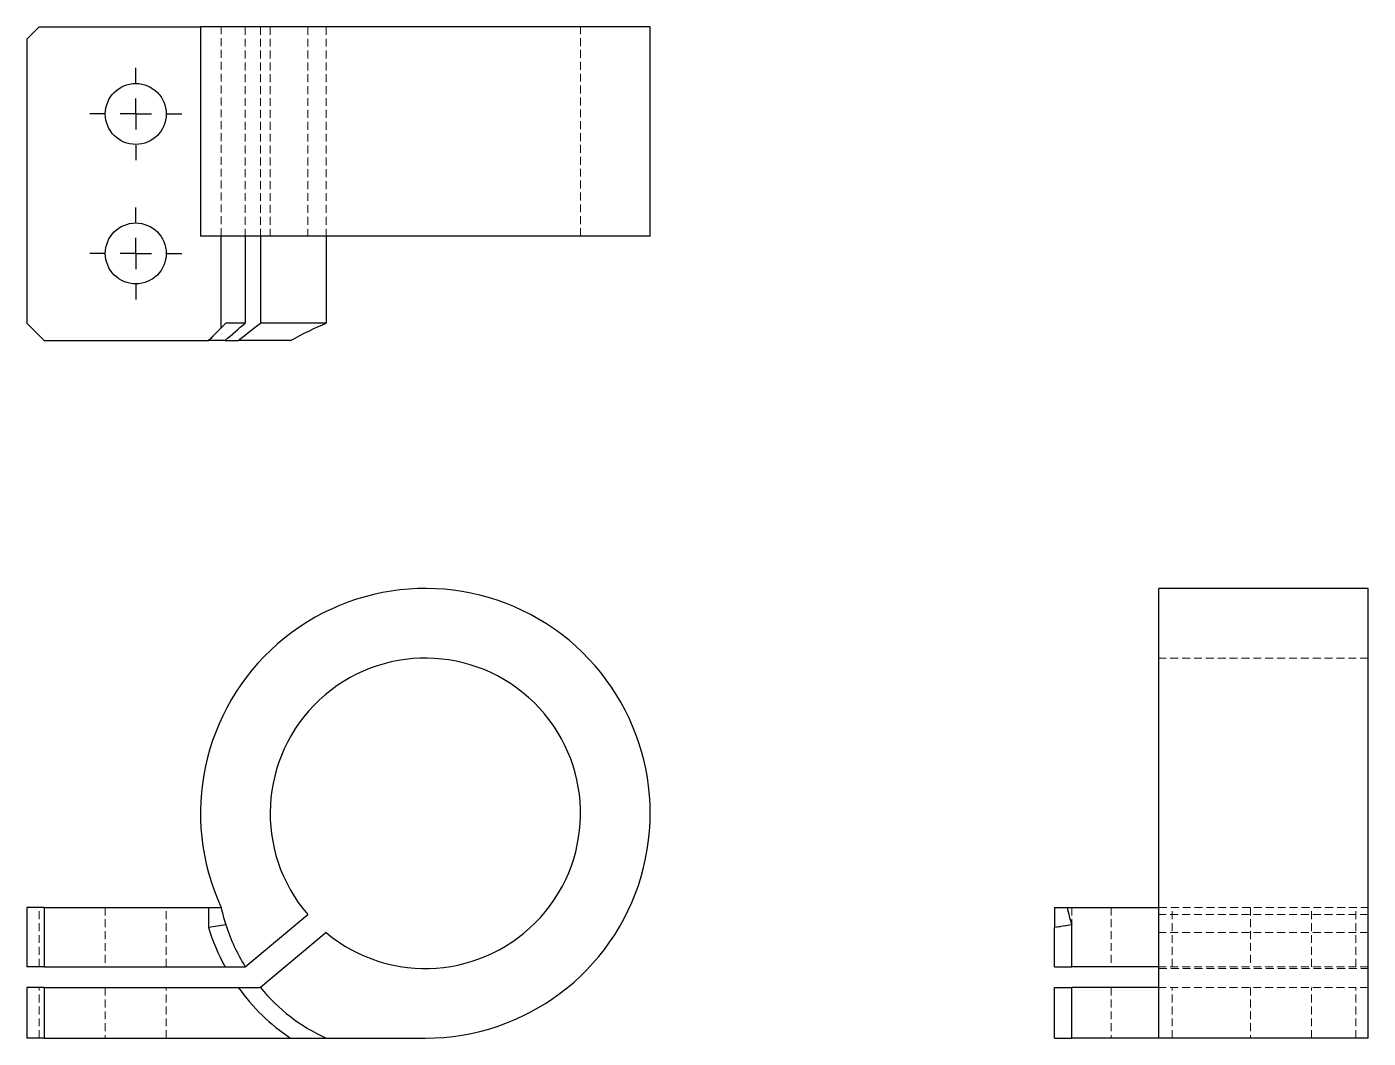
# Model space of a CAD drawing. Header units: millimetres. Extents: x 33 to 248, y 21 to 183.
import ezdxf

# ---------------------------------------------------------------- set-up
doc = ezdxf.new("R2010")
doc.units = ezdxf.units.MM
doc.linetypes.add('HIDDEN', pattern=[1.905, 1.27, -0.635])
doc.layers.add('10', color=7, linetype='Continuous')

# ---------------------------------------------------------------- blocks, each defined once
blk = doc.blocks.new('SW_CENTERMARKSYMBOL_0')
at = {"layer": '10', "color": 0}
for p, q in [((0, 5), (0, 7.39)), ((0, 0), (0, 2.5)), ((-5, 0), (-7.39, 0)), ((0, 0), (-2.5, 0)), ((0, 0), (0, -2.5)), ((0, 0), (2.5, 0)), ((5, 0), (7.39, 0)), ((0, -5), (0, -7.39))]:
    blk.add_line(p, q, dxfattribs=at)
blk = doc.blocks.new('SW_CENTERMARKSYMBOL_1')
at = {"layer": '10', "color": 0}
for p, q in [((0, 5), (0, 7.39)), ((0, 0), (0, 2.5)), ((-5, 0), (-7.39, 0)), ((0, 0), (-2.5, 0)), ((0, 0), (0, -2.5)), ((0, 0), (2.5, 0)), ((5, 0), (7.39, 0)), ((0, -5), (0, -7.39))]:
    blk.add_line(p, q, dxfattribs=at)

msp = doc.modelspace()

# ---------------------------------------------------------------- linework, layer by layer
at = {"color": 7, "linetype": 'Continuous', "lineweight": 25}
for p, q in [((33, 181.19), (34.98, 183.17)), ((34.98, 183.17), (60.85, 183.17)), ((60.85, 183.17), (60.85, 149.61)), ((133, 183.17), (60.85, 183.17)), ((133, 149.61), (133, 183.17)), ((33, 181.19), (33, 135.63)), ((133, 149.61), (60.85, 149.61)), ((64.17, 134.87), (64.17, 149.61)), ((68.03, 149.61), (68.03, 135.63)), ((70.46, 149.61), (70.46, 135.63)), ((81.01, 149.61), (81.01, 135.63)), ((35.8, 132.83), (33, 135.63)), ((64.92, 135.63), (64.17, 134.87)), ((68.03, 135.63), (64.92, 135.63)), ((62.13, 132.83), (64.17, 134.87)), ((35.8, 132.83), (62.13, 132.83)), ((64.79, 132.83), (62.13, 132.83)), ((62.13, 132.83), (62.13, 132.83)), ((64.79, 132.83), (66.92, 132.83)), ((248.17, 93.07), (214.61, 93.07)), ((214.61, 20.93), (214.61, 93.07)), ((248.17, 20.93), (248.17, 93.07)), ((33, 41.9), (33, 32.39)), ((35.8, 41.9), (33, 41.9)), ((35.8, 41.9), (35.8, 32.39)), ((35.8, 41.9), (62.13, 41.9)), ((62.13, 41.9), (62.13, 38.66)), ((62.13, 41.9), (64.17, 41.9)), ((197.83, 41.9), (197.83, 38.66)), ((197.83, 41.9), (199.87, 41.9)), ((199.87, 41.9), (214.61, 41.9)), ((68.03, 32.39), (78.07, 40.76)), ((200.63, 32.39), (200.63, 39.1)), ((62.13, 38.66), (62.13, 38.66)), ((81.03, 37.86), (70.46, 29.04)), ((197.83, 32.39), (197.83, 38.66)), ((35.8, 32.39), (33, 32.39)), ((35.8, 32.39), (64.79, 32.39)), ((214.61, 32.39), (200.63, 32.39)), ((33, 29.04), (33, 20.93)), ((35.8, 29.04), (33, 29.04)), ((35.8, 29.04), (35.8, 20.93)), ((35.8, 29.04), (66.92, 29.04)), ((214.61, 29.04), (200.63, 29.04)), ((35.8, 20.93), (33, 20.93)), ((35.8, 20.93), (75.32, 20.93)), ((81.01, 20.93), (96.93, 20.93)), ((214.61, 20.93), (200.63, 20.93)), ((248.17, 20.93), (214.61, 20.93))]:
    msp.add_line(p, q, dxfattribs=at)
at = {"color": 7, "linetype": 'HIDDEN', "lineweight": 18}
for p, q in [((64.17, 149.61), (64.17, 183.17)), ((68.03, 183.17), (68.03, 149.61)), ((70.46, 183.17), (70.46, 149.61)), ((72.04, 183.17), (72.04, 149.61)), ((78.07, 183.17), (78.07, 149.61)), ((81.03, 183.17), (81.03, 149.61)), ((121.81, 149.61), (121.81, 183.17)), ((35.8, 132.83), (62.13, 132.83)), ((248.17, 81.89), (214.61, 81.89)), ((34.98, 32.39), (34.98, 41.9)), ((45.58, 41.9), (45.58, 32.39)), ((55.37, 32.39), (55.37, 41.9)), ((200.63, 41.9), (200.63, 39.1)), ((206.92, 41.9), (206.92, 32.39)), ((214.61, 41.9), (248.17, 41.9)), ((216.71, 32.39), (216.71, 41.9)), ((229.29, 41.9), (229.29, 32.39)), ((239.08, 32.39), (239.08, 41.9)), ((246.19, 32.39), (246.19, 41.9)), ((200.63, 39.1), (197.83, 38.66)), ((248.17, 40.76), (214.61, 40.76)), ((248.17, 37.86), (214.61, 37.86)), ((248.17, 32.39), (214.61, 32.39)), ((214.61, 32.11), (248.17, 32.11)), ((34.98, 20.93), (34.98, 29.04)), ((45.58, 29.04), (45.58, 20.93)), ((55.37, 20.93), (55.37, 29.04)), ((206.92, 29.04), (206.92, 20.93)), ((248.17, 29.04), (214.61, 29.04)), ((216.71, 20.93), (216.71, 29.04)), ((229.29, 29.04), (229.29, 20.93)), ((239.08, 20.93), (239.08, 29.04)), ((246.19, 20.93), (246.19, 29.04))]:
    msp.add_line(p, q, dxfattribs=at)
at = {"color": 7, "linetype": 'Continuous', "lineweight": 25, "flags": 128}
for points in [[(81.01, 135.63), (79.51, 135.63), (78.05, 135.63), (76.64, 135.63), (75.28, 135.63), (73.98, 135.63), (72.74, 135.63), (71.56, 135.63), (70.46, 135.63)], [(75.32, 132.83), (74.12, 132.83), (72.95, 132.83), (71.83, 132.83), (70.76, 132.83), (69.72, 132.83), (68.74, 132.83), (67.8, 132.83), (66.92, 132.83)], [(197.83, 20.93), (197.83, 21.77), (197.83, 22.67), (197.83, 23.61), (197.83, 24.61), (197.83, 25.65), (197.83, 26.74), (197.83, 27.87), (197.83, 29.04)], [(200.63, 20.93), (200.63, 21.67), (200.63, 22.5), (200.63, 23.41), (200.63, 24.39), (200.63, 25.45), (200.63, 26.58), (200.63, 27.78), (200.63, 29.04)]]:
    msp.add_lwpolyline(points, dxfattribs=at)
at = {"color": 7, "linetype": 'Continuous', "lineweight": 25}
for centre in [(50.48, 169.19), (50.48, 146.81)]:
    msp.add_circle(centre, 4.89, dxfattribs=at)
for centre, radius, start, end in [((96.93, 57), 36.07, 270, 204.7465), ((96.93, 57), 24.89, 230.2861, 220.7241), ((93.71, 48.37), 30.24, 192.3599, 197.8494), ((229.42, 48.37), 30.24, 192.3599, 197.8494), ((93.71, 48.37), 30.24, 197.8494, 211.8995), ((93.71, 48.37), 33.04, 197.0886, 208.9277), ((93.71, 48.37), 33.04, 215.8222, 236.1731), ((93.71, 48.37), 30.24, 219.7462, 245.167)]:
    msp.add_arc(centre, radius, start, end, dxfattribs=at)
for points in [[(64.92, 135.63), (64.03, 134.74), (63.1, 133.81), (62.13, 132.83)], [(64.79, 132.83), (65.92, 133.82), (67, 134.75), (68.03, 135.63)], [(66.92, 132.83), (68.15, 133.83), (69.33, 134.76), (70.46, 135.63)], [(75.32, 132.83), (77.31, 133.94), (79.19, 134.86), (81.01, 135.63)], [(64.92, 39.1), (64.03, 38.96), (63.1, 38.82), (62.13, 38.66)], [(200.63, 39.1), (199.74, 38.96), (198.81, 38.82), (197.83, 38.66)], [(64.79, 32.39), (65.92, 32.39), (67, 32.39), (68.03, 32.39)], [(197.83, 32.39), (198.82, 32.39), (199.75, 32.39), (200.63, 32.39)], [(66.92, 29.04), (68.15, 29.04), (69.33, 29.04), (70.46, 29.04)], [(197.83, 29.04), (198.83, 29.04), (199.76, 29.04), (200.63, 29.04)], [(75.32, 20.93), (77.31, 20.93), (79.19, 20.93), (81.01, 20.93)], [(197.83, 20.93), (198.94, 20.93), (199.86, 20.93), (200.63, 20.93)]]:
    msp.add_open_spline(points, degree=3, dxfattribs=at)

# ---------------------------------------------------------------- block references
at = {"layer": '10'}
for name, p in [('SW_CENTERMARKSYMBOL_0', (50.48, 169.19)), ('SW_CENTERMARKSYMBOL_1', (50.48, 146.81))]:
    msp.add_blockref(name, p, dxfattribs=at)

doc.saveas('drawing.dxf')
